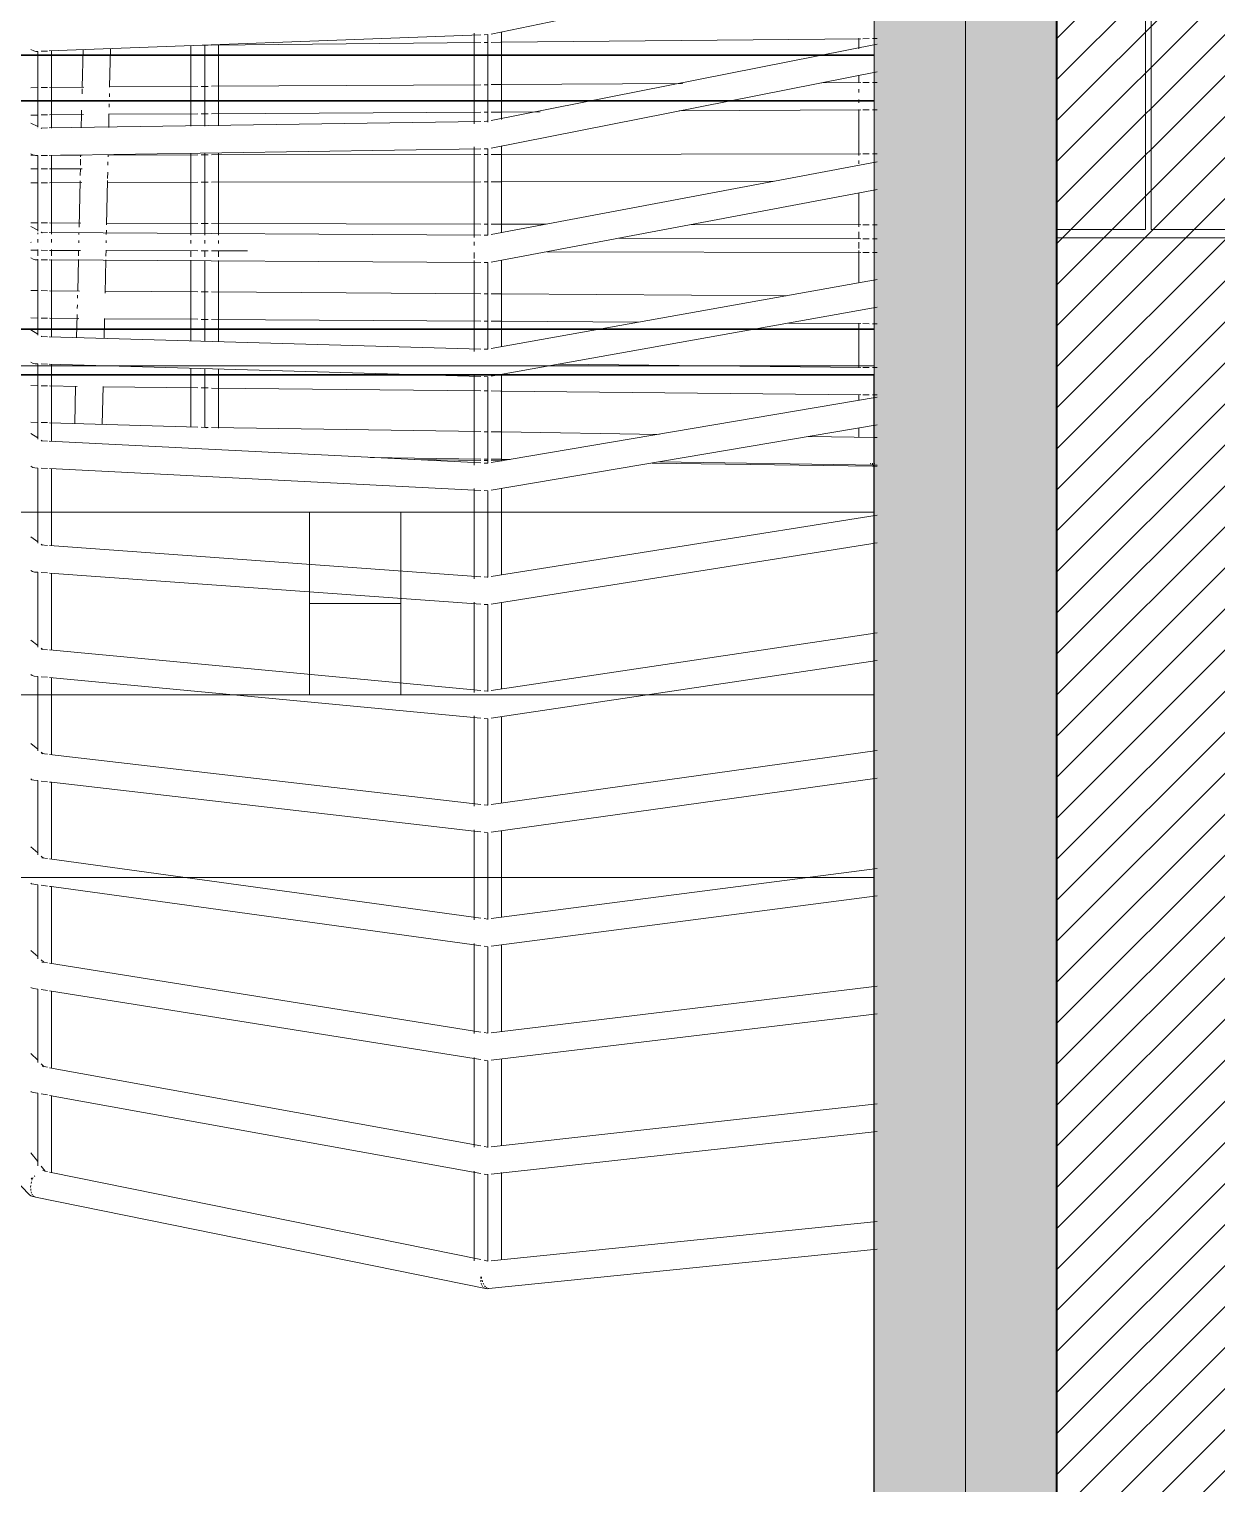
# Model space of a CAD drawing. Header units: millimetres. Extents: x 886808 to 1650903, y -1008069 to 230892.
# Drawn here: x 1019030 to 1020330, y -561114 to -559522 of the extents above; entities that cross this region are included whole.
import ezdxf
from ezdxf.xclip import XClip

# ---------------------------------------------------------------- set-up
doc = ezdxf.new("R2010")
doc.units = ezdxf.units.MM
doc.header["$XCLIPFRAME"] = 0
doc.linetypes.add('ACAD_ISO07W100', pattern=[3, 0, -3])
doc.linetypes.add('CENTER', pattern=[2, 1.25, -0.25, 0.25, -0.25])
doc.layers.get('0').update_dxf_attribs({"lineweight": 0})
for name, color, linetype, lineweight in [('01- NET TUONG- 242', 242, 'Continuous', 40), ('8l NET TO', 8, 'Continuous', 9), ('A-GLAZ-CURT', 52, 'Continuous', 5), ('A-Wall', 113, 'Continuous', 30), ('A_Dim', 8, 'Continuous', 5), ('i_hatch', 250, 'Continuous', 0)]:
    doc.layers.add(name, color=color, linetype=linetype, lineweight=lineweight)
doc.layers.add('SCA1-ARC-1-concrete_block_1_c', color=141, linetype='Continuous')

# ---------------------------------------------------------------- blocks, each defined once
blk = doc.blocks.new('*U154')
at = {"linetype": 'ACAD_ISO07W100', "ltscale": 1000, "transparency": 33554636}
blk.add_wipeout([(0, 0), (0, 100), (13300, 100), (13300, 0)], dxfattribs=at)
at = {"layer": 'i_hatch', "transparency": 33554636}
h = blk.add_hatch(dxfattribs=at)
h.set_pattern_fill('BT-01', color=256, scale=10, angle=90, style=0, pattern_type=2)
h.set_pattern_definition([(140, (34848.997, -41770.634), (6.275213, 71.72602), [7.5, -82.5]), (85, (34849, -41770.634), (-75.21921, -13.87513), [6, -66]), (190.4514, (34849.52, -41764.66), (-68.94395, 57.85094), [6.37402, -70.11421]), (136.1842, (34829, -41770.63), (16.5519, 106.7241), [11.25, -123.75]), (186.6356, (34830.38, -41761.74), (-97.41179, 93.46627), [9.56103, -105.1713]), (81.1842, (34829, -41770.63), (-97.41186, 93.4662), [9, -99]), (111, (34833.997, -41760.634), (40.26189, 59.690705), [7.5, -82.5]), (56, (34834, -41760.634), (-72.515, 24.33153), [6, -66]), (161.4514, (34837.35, -41755.66), (-32.25305, 84.02226), [6.37402, -70.11421]), (127.5, (34848.997, -41770.634), (-33.289385, 1.215986), [0, -65.2, 0, -67, 0, -66.25]), (97.5, (34848.997, -41770.634), (-39.441171, 26.306954), [0, -38.2, 0, -63.7, 0, -25.25]), (57.5, (34848.997, -41792.934), (2.255487, 53.382244), [0, -25, 0, -78, 0, -103.5]), (47.5, (34848.997, -41802.934), (-10.0105, 58.318617), [0, -32.5, 0, -51.8, 0, -73.5]), (135, (34848.997, -41770.634), (-30.052038, -30.052038), []), (135, (34836.747, -41770.634), (-30.052038, -30.052038), [])])
h.paths.add_polyline_path([(13300, 0), (13300, 100), (0, 100), (0, 0)])
at = {"transparency": 33554636}
blk.add_lwpolyline([(0, 0), (0, 100), (13300, 100), (13300, 0)], close=True, dxfattribs=at)
blk = doc.blocks.new('*U155')
at = {"linetype": 'ACAD_ISO07W100', "ltscale": 1000, "transparency": 33554636}
blk.add_wipeout([(0, 0), (0, 100), (12500, 100), (12500, 0)], dxfattribs=at)
at = {"layer": 'i_hatch', "transparency": 33554636}
h = blk.add_hatch(dxfattribs=at)
h.set_pattern_fill('BT-01', color=256, scale=10, angle=90, style=0, pattern_type=2)
h.set_pattern_definition([(140, (34048.997, -41770.634), (6.275213, 71.72602), [7.5, -82.5]), (85, (34049, -41770.634), (-75.21921, -13.87513), [6, -66]), (190.4514, (34049.52, -41764.66), (-68.94395, 57.85094), [6.37402, -70.11421]), (136.1842, (34029, -41770.63), (16.5519, 106.7241), [11.25, -123.75]), (186.6356, (34030.38, -41761.74), (-97.41179, 93.46627), [9.56103, -105.1713]), (81.1842, (34029, -41770.63), (-97.41186, 93.4662), [9, -99]), (111, (34033.997, -41760.634), (40.26189, 59.690705), [7.5, -82.5]), (56, (34034, -41760.634), (-72.515, 24.33153), [6, -66]), (161.4514, (34037.35, -41755.66), (-32.25305, 84.02226), [6.37402, -70.11421]), (127.5, (34048.997, -41770.634), (-33.289385, 1.215986), [0, -65.2, 0, -67, 0, -66.25]), (97.5, (34048.997, -41770.634), (-39.441171, 26.306954), [0, -38.2, 0, -63.7, 0, -25.25]), (57.5, (34048.997, -41792.934), (2.255487, 53.382244), [0, -25, 0, -78, 0, -103.5]), (47.5, (34048.997, -41802.934), (-10.0105, 58.318617), [0, -32.5, 0, -51.8, 0, -73.5]), (135, (34048.997, -41770.634), (-30.052038, -30.052038), []), (135, (34036.747, -41770.634), (-30.052038, -30.052038), [])])
h.paths.add_polyline_path([(12500, 0), (12500, 100), (0, 100), (0, 0)])
at = {"transparency": 33554636}
blk.add_lwpolyline([(0, 0), (0, 100), (12500, 100), (12500, 0)], close=True, dxfattribs=at)
blk = doc.blocks.new('A$C721F1166')
at = {"layer": 'A-GLAZ-CURT', "transparency": 33554636}
blk.add_lwpolyline([(97, 9), (97, 291), (0, 291), (0, 300), (200, 300), (200, 291), (103, 291), (103, 9), (200, 9), (200, 0), (0, 0), (0, 9)], close=True, dxfattribs=at)
blk = doc.blocks.new('A$C14C457CE')
for p, q in [((7887.9, 1622.8), (8368.9, 1523)), ((7887.9, 1523.8), (8368.9, 1428.6)), ((7951.6, 1518.1), (7941.1, 1518.1)), ((7951.7, 1518.1), (7951.6, 1518.1)), ((7962.3, 1518), (7955.6, 1518.1)), ((8357.8, 1514.1), (7964.7, 1518)), ((7966.7, 1507), (7966.7, 1518.6)), ((8357.8, 1429.6), (8357.8, 1525.3)), ((8368.9, 1513.9), (8358.3, 1514)), ((8372.8, 1522.4), (8376.7, 1522.2)), ((8372.8, 1426.6), (8372.8, 1522.4)), ((8376.7, 1513.9), (8372.8, 1513.9)), ((8380.3, 1522.1), (8852.8, 1504.6)), ((8675, 1510.9), (8380.3, 1513.8)), ((8387.8, 1424.7), (8387.8, 1524.2)), ((8667.5, 1511.4), (8667.5, 1422.7)), ((8685.4, 1510.8), (8678.6, 1510.8)), ((8682.5, 1510.9), (8682.5, 1422.4)), ((8697.5, 1510.3), (8697.5, 1422.2)), ((8786.5, 1465.2), (8785.6, 1507.1)), ((8816.5, 1464.9), (8815.6, 1505.9)), ((8850.2, 1419.9), (8850.2, 1504.7)), ((8854.6, 1504.5), (8861.3, 1504.3)), ((8865.2, 1504.1), (8867.1, 1504)), ((8865.2, 1421), (8865.2, 1504.1)), ((8867.1, 1504), (8869.5, 1504.6)), ((8869.5, 1504.6), (8872.7, 1506)), ((7887.9, 1493.4), (8368.9, 1398.2)), ((7951.7, 1470.1), (7941.1, 1470.1)), ((7962.3, 1470), (7955.6, 1470.1)), ((8007.3, 1469.8), (7964.7, 1470)), ((7966.7, 1469.6), (7966.7, 1477.8)), ((8357.8, 1467.7), (8159.3, 1468.9)), ((8368.9, 1467.7), (8358.3, 1467.7)), ((8376.7, 1467.6), (8372.8, 1467.6)), ((8675, 1465.9), (8380.3, 1467.6)), ((8686.4, 1465.8), (8678.6, 1465.8)), ((8786.5, 1465.2), (8690, 1465.8)), ((8786.5, 1464.8), (8786.5, 1465.2)), ((8852.2, 1464.5), (8814.8, 1465)), ((7966.7, 1459.2), (7966.7, 1462.8)), ((7966.7, 1447.8), (7966.7, 1451.5)), ((8786.8, 1454.4), (8786.7, 1458)), ((8816.7, 1457.7), (8816.6, 1463.1)), ((8861.3, 1464.4), (8854.6, 1464.5)), ((8872.7, 1464.3), (8865.2, 1464.4)), ((7951.6, 1440.1), (7941.1, 1440.1)), ((7951.7, 1440.1), (7951.6, 1440.1)), ((7962.3, 1440.1), (7955.6, 1440.1)), ((8163.4, 1438.9), (7964.7, 1440)), ((7966.7, 1390.2), (7966.7, 1440.6)), ((8357.8, 1437.7), (8315.4, 1438)), ((8368.9, 1437.7), (8358.3, 1437.7)), ((8376.7, 1437.6), (8372.8, 1437.6)), ((8675, 1435.9), (8380.3, 1437.6)), ((8686.4, 1435.8), (8678.6, 1435.8)), ((8787.2, 1435.2), (8690, 1435.8)), ((8787, 1443), (8786.9, 1446.6)), ((8787.5, 1420.8), (8787.2, 1435.8)), ((8852.2, 1434.6), (8815, 1435)), ((8817.2, 1435.5), (8817.1, 1439.6)), ((8817.5, 1420.4), (8817.2, 1434.9)), ((8861.3, 1434.5), (8854.6, 1434.5)), ((8872.7, 1434.3), (8865.2, 1434.4)), ((8372.8, 1427.8), (8373.9, 1427.6)), ((8373.9, 1427.6), (8376.7, 1427.5)), ((8380.3, 1427.5), (8852.6, 1420.3)), ((8854.6, 1420.3), (8861.3, 1420.2)), ((8860.9, 1419.7), (8861.3, 1420)), ((8861.3, 1419.8), (8861.1, 1419.7)), ((8865.2, 1421.9), (8872.7, 1425.7)), ((8865.2, 1419.7), (8865.2, 1419.7)), ((7887.9, 1394.4), (8368.9, 1303.8)), ((7951.7, 1392.1), (7941.1, 1392.1)), ((7962.3, 1392.1), (7955.6, 1392.1)), ((8357.8, 1391.4), (7964.7, 1392.1)), ((8357.8, 1305.8), (8357.8, 1400.4)), ((8368.9, 1391.4), (8358.3, 1391.4)), ((8372.8, 1397.6), (8376.7, 1397.5)), ((8372.8, 1302.9), (8372.8, 1397.6)), ((8376.7, 1391.4), (8372.8, 1391.4)), ((8380.3, 1397.5), (8852.7, 1390.3)), ((8675, 1390.8), (8380.3, 1391.4)), ((8387.8, 1300.3), (8387.8, 1399.6)), ((8667.5, 1393.1), (8667.5, 1302.8)), ((8686.4, 1390.8), (8678.6, 1390.8)), ((8682.5, 1392.9), (8682.5, 1302.9)), ((8788.2, 1390.6), (8690, 1390.8)), ((8697.5, 1392.7), (8697.5, 1303)), ((8788.2, 1388.7), (8788.2, 1391.3)), ((8840.4, 1390.5), (8816.4, 1390.6)), ((8818.2, 1388.6), (8818.2, 1390.8)), ((8818.4, 1379.6), (8818.3, 1386.3)), ((8850.2, 1304), (8850.2, 1390.3)), ((8854.6, 1390.3), (8861.3, 1390.2)), ((8865.2, 1390.1), (8867.5, 1390.1)), ((8865.2, 1307.2), (8865.2, 1390.1)), ((8867.5, 1390.1), (8869.8, 1390.6)), ((8872.7, 1390.4), (8868.8, 1390.4)), ((8869.8, 1390.6), (8872.7, 1392.1)), ((7966.7, 1381.1), (7966.7, 1384.7)), ((8788.4, 1379.7), (8788.3, 1383.3)), ((8788.7, 1365.1), (8788.6, 1371.9)), ((8852.2, 1375.4), (8816.6, 1375.6)), ((8818.7, 1368.2), (8818.5, 1375.7)), ((8861.3, 1375.4), (8854.6, 1375.4)), ((8872.7, 1375.4), (8865.2, 1375.4)), ((7887.9, 1364), (8368.9, 1273.4)), ((8357.8, 1361.4), (8059.6, 1361.9)), ((8368.9, 1361.4), (8358.3, 1361.4)), ((8376.7, 1361.4), (8372.8, 1361.4)), ((8675, 1360.8), (8380.3, 1361.4)), ((8686.4, 1360.8), (8678.6, 1360.8)), ((8788.8, 1360.6), (8690, 1360.8)), ((8789.8, 1314.1), (8788.8, 1362.7)), ((8852.2, 1360.4), (8816.8, 1360.6)), ((8819.9, 1311.8), (8818.8, 1362.6)), ((8861.3, 1360.4), (8854.6, 1360.4)), ((8872.7, 1360.4), (8865.2, 1360.4)), ((7966.7, 1312.1), (7966.7, 1349.2)), ((7951.7, 1314.1), (7941.1, 1314.1)), ((7962.3, 1314.1), (7955.6, 1314.1)), ((8150.3, 1314.6), (7964.7, 1314.1)), ((7966.7, 1299.1), (7966.7, 1306.6)), ((8357.8, 1315.1), (8309, 1314.9)), ((8368.9, 1315.1), (8358.3, 1315.1)), ((8376.7, 1315.1), (8372.8, 1315.1)), ((8675, 1315.8), (8380.3, 1315.1)), ((8380.3, 1302.9), (8852.5, 1306)), ((8686.4, 1315.8), (8678.6, 1315.8)), ((8789.8, 1316.1), (8690, 1315.8)), ((8790.1, 1303.6), (8790, 1308.6)), ((8852.2, 1316.3), (8818, 1316.2)), ((8861.3, 1316.4), (8854.6, 1316.3)), ((8854.6, 1306), (8861.3, 1306.1)), ((8860.3, 1305.6), (8861.3, 1306.1)), ((8861.3, 1305.8), (8860.3, 1305.6)), ((8872.7, 1316.4), (8865.2, 1316.4)), ((8865.2, 1308.3), (8872.7, 1312.5)), ((8865.2, 1304.1), (8865.2, 1305.5)), ((7951.7, 1299.1), (7941.1, 1299.1)), ((7962.3, 1299.1), (7955.6, 1299.1)), ((8229, 1299.8), (7964.7, 1299.1)), ((7966.7, 1288.5), (7966.7, 1295.2)), ((8372.8, 1303), (8373.7, 1302.9)), ((8373.7, 1302.9), (8376.7, 1302.9)), ((8387.8, 1291.8), (8387.8, 1295.5)), ((8667.5, 1297.3), (8667.5, 1293.7)), ((8682.5, 1297.4), (8682.5, 1293.8)), ((8697.5, 1297.5), (8697.5, 1293.9)), ((8790.3, 1294.5), (8790.2, 1297.2)), ((8820.1, 1303.8), (8820.1, 1305)), ((8820.3, 1294.7), (8820.2, 1297.3)), ((8850.2, 1294.9), (8850.2, 1298.5)), ((8865.2, 1295), (8865.2, 1298.6)), ((8872.2, 1295), (8872.7, 1295.3)), ((7951.7, 1284.1), (7941.1, 1284.1)), ((7962.3, 1284.1), (7955.6, 1284.1)), ((8307.6, 1284.9), (7964.7, 1284.1)), ((7966.7, 1250.8), (7966.7, 1286.1)), ((8357.8, 1181), (8357.8, 1275.5)), ((8380.3, 1272.9), (8852.6, 1276)), ((8387.8, 1277.4), (8387.8, 1284.1)), ((8387.8, 1175.8), (8387.8, 1275.1)), ((8675, 1285.8), (8635.8, 1285.7)), ((8667.5, 1285.9), (8667.5, 1285.8)), ((8667.5, 1285.8), (8667.5, 1279.2)), ((8667.5, 1275.3), (8667.5, 1186.5)), ((8686.4, 1285.8), (8678.6, 1285.8)), ((8682.5, 1286), (8682.5, 1279.3)), ((8682.5, 1275.4), (8682.5, 1186.9)), ((8790.5, 1286.1), (8690, 1285.8)), ((8697.5, 1286.1), (8697.5, 1279.4)), ((8697.5, 1275.5), (8697.5, 1187.3)), ((8790.6, 1280), (8790.4, 1286.7)), ((8791.5, 1239.4), (8790.7, 1276.1)), ((8852.2, 1286.3), (8818.5, 1286.2)), ((8820.6, 1280.2), (8820.5, 1286.2)), ((8821.4, 1241.8), (8820.7, 1276.3)), ((8850.2, 1280.4), (8850.2, 1287.1)), ((8850.2, 1191.7), (8850.2, 1276.5)), ((8861.3, 1286.4), (8854.6, 1286.3)), ((8854.6, 1276), (8861.3, 1276.1)), ((8865.2, 1280.5), (8865.2, 1287.2)), ((8872.7, 1286.4), (8865.2, 1286.4)), ((8865.2, 1193.5), (8865.2, 1276.6)), ((8865.2, 1276.1), (8867.8, 1276.1)), ((8867.8, 1276.1), (8870, 1276.7)), ((8870, 1276.7), (8872.7, 1278.1)), ((7887.9, 1264.9), (8368.9, 1179)), ((8372.8, 1178.3), (8372.8, 1273.1)), ((8372.8, 1272.9), (8376.7, 1272.9)), ((8852.2, 1242.2), (8819.5, 1241.8)), ((8861.3, 1242.3), (8854.6, 1242.2)), ((8872.7, 1242.4), (8865.2, 1242.3)), ((7887.9, 1234.6), (8368.9, 1148.6)), ((8357.8, 1238.7), (8045.8, 1236.7)), ((8368.9, 1238.8), (8358.3, 1238.7)), ((8376.7, 1238.8), (8372.8, 1238.8)), ((8675, 1240.8), (8380.3, 1238.9)), ((8686.4, 1240.8), (8678.6, 1240.8)), ((8791.4, 1241.5), (8690, 1240.9)), ((8821.6, 1234.1), (8821.5, 1237.3)), ((8821.9, 1222.8), (8821.8, 1226.6)), ((8675, 1210.8), (8380.3, 1208.9)), ((8686.4, 1210.8), (8678.6, 1210.8)), ((8792.1, 1211.5), (8690, 1210.9)), ((8792.6, 1190), (8792.1, 1211.9)), ((8852.2, 1212.2), (8820.2, 1211.8)), ((8822.6, 1190.9), (8822, 1216.1)), ((8861.3, 1212.3), (8854.6, 1212.2)), ((8872.7, 1212.4), (8865.2, 1212.3)), ((7951.7, 1206.1), (7941.1, 1206.1)), ((7962.3, 1206.2), (7955.6, 1206.1)), ((8043.9, 1206.7), (7964.7, 1206.2)), ((7966.7, 1157.7), (7966.7, 1206.2)), ((8357.8, 1208.7), (8207.8, 1207.8)), ((8368.9, 1208.8), (8358.3, 1208.7)), ((8376.7, 1208.8), (8372.8, 1208.8)), ((8865.2, 1194.6), (8872.7, 1199.2)), ((8372.8, 1178.3), (8373.6, 1178.1)), ((8373.6, 1178.1), (8376.7, 1178.2)), ((8380.3, 1178.3), (8852.5, 1191.8)), ((8854.6, 1191.8), (8861.3, 1192)), ((8860.8, 1192), (8861.3, 1192.3)), ((8868.1, 1162.2), (8870.3, 1162.7)), ((8870.3, 1162.7), (8872.7, 1164.1)), ((7951.6, 1158.1), (7941.1, 1158.1)), ((7951.7, 1158.1), (7951.6, 1158.1)), ((7962.3, 1158.2), (7955.6, 1158.1)), ((8295.7, 1161.7), (7964.7, 1158.2)), ((8357.8, 1056), (8357.8, 1150.6)), ((8372.8, 1148.1), (8376.7, 1148.2)), ((8372.8, 1053.3), (8372.8, 1148.1)), ((8380.3, 1148.3), (8852.5, 1161.7)), ((8387.8, 1051.4), (8387.8, 1150.5)), ((8667.5, 1156.5), (8667.5, 1091.9)), ((8682.5, 1156.9), (8682.5, 1092.6)), ((8697.5, 1157.3), (8697.5, 1093.1)), ((8850.2, 1077.4), (8850.2, 1161.7)), ((8854.6, 1161.8), (8861.3, 1162)), ((8865.2, 1162.1), (8868.1, 1162.2)), ((8865.2, 1079.7), (8865.2, 1162.1)), ((7887.9, 1135.5), (8349.2, 1057.5)), ((8357.8, 1132.4), (7964.7, 1128.3)), ((8368.9, 1132.5), (8358.3, 1132.4)), ((8376.7, 1132.6), (8372.8, 1132.5)), ((8675, 1135.7), (8380.3, 1132.6)), ((8686.4, 1135.8), (8678.6, 1135.8)), ((8793.7, 1137), (8690, 1135.9)), ((8794.6, 1096), (8793.7, 1137.4)), ((8852.2, 1138), (8822, 1137.4)), ((8824.6, 1096.9), (8823.7, 1137.4)), ((8861.3, 1138.2), (8854.6, 1138)), ((8872.7, 1138.4), (8865.2, 1138.2)), ((7951.7, 1128.1), (7941.1, 1128.1)), ((7962.3, 1128.2), (7955.6, 1128.2)), ((7966.7, 1122), (7966.7, 1128.3)), ((7887.9, 1105.2), (8368.9, 1023.9)), ((7966.7, 1081.7), (7966.7, 1091.9)), ((8357.8, 1087.6), (8185.4, 1085)), ((8368.9, 1087.8), (8358.3, 1087.7)), ((8376.7, 1087.9), (8372.8, 1087.9)), ((8675, 1092.5), (8380.3, 1088)), ((8682.2, 1092.6), (8678.6, 1092.6)), ((8680.2, 1092.1), (8682.2, 1092.6)), ((8682.2, 1092.6), (8686.4, 1092.7)), ((8852.2, 1097.7), (8690, 1092.8)), ((8861.3, 1098), (8854.6, 1097.8)), ((8872.7, 1098.3), (8865.2, 1098.1)), ((8865.2, 1081), (8872.7, 1086)), ((8022, 1082.5), (7887.9, 1080.5)), ((8380.3, 1053.7), (8852.5, 1077.5)), ((8854.6, 1077.6), (8861.3, 1077.9)), ((8860.4, 1077.9), (8861.3, 1078.5)), ((8184.7, 1055), (7887.9, 1050.5)), ((7950.2, 1052.1), (7949.8, 1053.4)), ((7951, 1050.6), (7950.2, 1052.1)), ((7951.7, 1053.5), (7951.7, 1052.1)), ((8192.9, 1053.6), (7951.9, 1050.1)), ((7954, 1053.5), (7953.6, 1052.2)), ((8357.8, 1057.6), (8348.2, 1057.5)), ((8349.2, 1057.5), (8357.8, 1056)), ((8357.8, 1056), (8357, 1056)), ((8357.8, 1055.9), (8357.8, 1056)), ((8357.8, 1056), (8368.9, 1054.2)), ((8368.9, 1057.8), (8358.3, 1057.7)), ((8368.9, 1056.2), (8358.3, 1056)), ((8376.7, 1057.9), (8372.8, 1057.9)), ((8376.7, 1056.3), (8372.8, 1056.2)), ((8372.8, 1053.5), (8373.4, 1053.4)), ((8373.4, 1053.4), (8376.7, 1053.6)), ((8501.5, 1059.8), (8380.3, 1058)), ((8453.2, 1057.4), (8380.3, 1056.4)), ((7895.4, 1050.1), (7951.7, 1050.1)), ((7951.7, 1050.2), (7951, 1050.6)), ((7951.7, 1050.6), (7951.7, 1050.6)), ((7951.7, 1050.2), (7951.7, 1050.1)), ((7951.8, 1050.1), (7951.7, 1050.2)), ((7951.8, 1050.1), (7951.7, 1050.1)), ((7951.9, 1050.1), (7951.8, 1050.1)), ((8380.3, 1023.7), (8852.4, 1047.5)), ((8850.2, 963.1), (8850.2, 1047.3)), ((8854.6, 1047.6), (8861.3, 1047.9)), ((8865.2, 1048.1), (8868.4, 1048.3)), ((8865.2, 965.9), (8865.2, 1048.1)), ((8868.4, 1048.3), (8870.6, 1048.8)), ((8870.6, 1048.8), (8872.7, 1050.1)), ((8357.8, 931.1), (8357.8, 1025.7)), ((8372.8, 1023.3), (8376.7, 1023.5)), ((8372.8, 928.7), (8372.8, 1023.3)), ((8387.8, 926.9), (8387.8, 1025.9)), ((7887.9, 1006.1), (8368.9, 929.4)), ((7887.9, 975.8), (8368.9, 899.1)), ((8865.2, 967.5), (8872.7, 972.8)), ((8380.3, 929.2), (8852.4, 963.2)), ((8854.6, 963.4), (8861.3, 963.9)), ((8860, 963.8), (8861.3, 964.7)), ((8372.8, 928.8), (8373.3, 928.7)), ((8373.3, 928.7), (8376.7, 928.9)), ((8380.3, 899.1), (8852.4, 933.2)), ((8850.2, 848.7), (8850.2, 933)), ((8854.6, 933.3), (8861.3, 933.8)), ((8865.2, 934.1), (8868.7, 934.3)), ((8865.2, 852.2), (8865.2, 934.1)), ((8868.7, 934.3), (8870.9, 934.8)), ((8870.9, 934.8), (8872.7, 936.1)), ((8357.8, 806), (8357.8, 900.9)), ((8372.8, 898.6), (8376.7, 898.9)), ((8372.8, 803.7), (8372.8, 898.6)), ((8387.8, 802.5), (8387.8, 901.4)), ((7887.9, 876.6), (8368.9, 804.6)), ((7887.9, 846.4), (8368.9, 774.3)), ((8380.3, 804.6), (8852.4, 849)), ((8854.6, 849.2), (8861.3, 849.8)), ((8859.6, 849.6), (8861.3, 850.9)), ((8865.2, 853.9), (8872.7, 859.6)), ((8380.3, 774.5), (8852.3, 818.9)), ((8850.2, 734.4), (8850.2, 818.7)), ((8854.6, 819.1), (8861.3, 819.7)), ((8865.2, 820.1), (8869, 820.4)), ((8865.2, 738.5), (8865.2, 820.1)), ((8869, 820.4), (8871.2, 820.9)), ((8871.2, 820.9), (8872.7, 822.1)), ((8372.8, 804), (8373.2, 803.9)), ((8373.2, 803.9), (8376.7, 804.3)), ((8874.1, 252.9), (9413.2, 807.2)), ((8357.8, 681.3), (8357.8, 776)), ((8372.8, 773.8), (8376.7, 774.2)), ((8372.8, 679.2), (8372.8, 773.8)), ((8387.8, 678), (8387.8, 776.8)), ((7887.9, 747.2), (8368.9, 679.8)), ((8380.3, 680), (8852.4, 734.7)), ((8854.6, 734.9), (8861.1, 735.7)), ((8859.3, 735.5), (8861.3, 737.2)), ((8865.2, 740.3), (8872.7, 746.5)), ((7887.9, 716.9), (8368.9, 649.5)), ((8387.8, 650.8), (8850.2, 704.3)), ((8850.2, 704.3), (8852.2, 704.5)), ((8850.2, 620.1), (8850.2, 704.3)), ((8854.6, 704.8), (8861.3, 705.6)), ((8865.2, 706), (8869.3, 706.5)), ((8865.2, 624.8), (8865.2, 706.1)), ((8869.3, 706.5), (8871.5, 707)), ((8871.5, 707), (8872.7, 708)), ((8372.8, 679.2), (8373, 679.2)), ((8373, 679.2), (8376.7, 679.6)), ((8357.8, 556.1), (8357.8, 651.1)), ((8372.8, 649), (8376.7, 649.5)), ((8372.8, 554.2), (8372.8, 649)), ((8380.3, 649.9), (8387.8, 650.8)), ((8387.8, 553.6), (8387.8, 652.3)), ((8854.6, 620.7), (8860.8, 621.6)), ((8858.9, 621.3), (8861.3, 623.5)), ((8865.2, 626.9), (8872.7, 633.4)), ((7887.9, 617.7), (8368.9, 555)), ((8380.3, 555.5), (8852.3, 620.4)), ((8387.8, 526.3), (8850.2, 590)), ((8850.2, 590), (8852.2, 590.2)), ((8850.2, 505.8), (8850.2, 590)), ((8854.6, 590.6), (8861.3, 591.5)), ((8865.2, 592), (8869.6, 592.6)), ((8865.2, 511.1), (8865.2, 592)), ((8869.6, 592.6), (8871.8, 593.1)), ((8871.8, 593.1), (8872.7, 593.9)), ((7887.9, 587.5), (8368.9, 524.8)), ((8372.8, 554.5), (8376.7, 555)), ((8372.8, 554.5), (8372.8, 554.5)), ((8357.8, 431.5), (8357.8, 526.2)), ((8380.3, 525.3), (8387.8, 526.3)), ((8387.8, 429.2), (8387.8, 527.7)), ((8372.8, 524.3), (8376.7, 524.8)), ((8372.8, 429.7), (8372.8, 524.3)), ((8858.4, 507.2), (8861.3, 509.8)), ((8865.2, 513.4), (8872.7, 520.3)), ((8380.3, 430.9), (8852.3, 506.2)), ((8854.6, 506.5), (8860.5, 507.5)), ((7887.9, 488.3), (8368.9, 430.2)), ((8865.2, 478), (8869.9, 478.7)), ((8865.2, 397.4), (8865.2, 478)), ((8869.9, 478.7), (8872, 479.2)), ((8872, 479.2), (8872.7, 479.8)), ((8387.8, 401.9), (8850.2, 475.6)), ((8850.2, 475.6), (8852.2, 475.9)), ((8850.2, 391.6), (8850.2, 475.6)), ((8854.6, 476.3), (8861.3, 477.4)), ((7887.9, 458.1), (8368.9, 400)), ((8372.8, 429.7), (8376.7, 430.4)), ((8357.8, 306.6), (8357.8, 401.3)), ((8372.8, 399.5), (8372.9, 399.5)), ((8372.8, 305), (8372.8, 399.5)), ((8372.9, 399.5), (8376.7, 400.1)), ((8380.3, 400.7), (8387.8, 401.9)), ((8387.8, 304.8), (8387.8, 403.2)), ((8865.2, 400), (8872.7, 407.3)), ((8380.3, 306.4), (8852.3, 391.9)), ((8854.6, 392.4), (8860.2, 393.4)), ((8858, 393), (8861.3, 396.2)), ((7887.9, 358.9), (8368.9, 305.4)), ((8380.3, 276.1), (8852.2, 361.6)), ((8850.2, 277.3), (8850.2, 361.3)), ((8854.6, 362), (8861.3, 363.2)), ((8865.2, 363.9), (8870.2, 364.9)), ((8865.2, 284.6), (8865.2, 364.1)), ((8870.2, 364.9), (8872.3, 365.3)), ((8872.3, 365.3), (8872.7, 365.7)), ((7887.9, 328.7), (8368.9, 275.2)), ((8357.8, 306.2), (8357.8, 306.6)), ((8372.8, 305), (8376.7, 305.7)), ((8372.8, 304.6), (8372.8, 304.9)), ((8865.2, 289.2), (8872.7, 298.6)), ((8357.8, 181.7), (8357.8, 277.1)), ((8372.8, 180.3), (8372.8, 275.4)), ((8372.8, 274.8), (8373.1, 274.7)), ((8373.1, 274.7), (8376.7, 275.4)), ((8380.3, 181.8), (8852.2, 277.7)), ((8387.8, 180.4), (8387.8, 278.6)), ((8850.2, 277.3), (8852.2, 277.7)), ((8854.6, 278.2), (8856.9, 278.6)), ((8854.6, 278.2), (8856.9, 278.6)), ((8856.9, 278.6), (8861.3, 284.2)), ((8856.9, 278.7), (8859.6, 279.2)), ((8859.6, 279.2), (8859.7, 279.2)), ((8868.4, 273.5), (8868.8, 273.3)), ((8868.8, 273.3), (8869.1, 273)), ((8870.3, 271.5), (8870.8, 271.1)), ((8870.8, 271.1), (8871.7, 270.1)), ((8871.5, 271.1), (8871.9, 270.9)), ((8871.9, 270.9), (8872.4, 270.4)), ((8871.1, 270.6), (8871.7, 268.9)), ((8871.7, 268.9), (8871.7, 268.8)), ((8872.3, 256.1), (8872, 254.7)), ((8872.1, 266.9), (8872.5, 265.1)), ((8872.5, 265.1), (8872.5, 265)), ((8872.7, 257.7), (8872.6, 257.6)), ((8872.7, 263.1), (8872.9, 261.3)), ((8872.8, 259.4), (8872.7, 257.7)), ((8872.9, 261.3), (8872.8, 261.2)), ((8375.4, 150.4), (8867.5, 250.3)), ((8868.8, 250.7), (8867.5, 250.3)), ((8867.8, 250.4), (8870.5, 251)), ((8869.3, 250.8), (8869.2, 250.8)), ((8870, 251.5), (8869.3, 250.8)), ((8870.5, 251), (8872.6, 251.5)), ((8871.4, 253.4), (8870.8, 252.3)), ((8870.8, 252.3), (8870.8, 252.3)), ((8872, 254.7), (8871.9, 254.6)), ((8872.6, 251.5), (8874.1, 252.9)), ((7887.9, 229.4), (8368.9, 180.6)), ((7879.2, 200.2), (8371.6, 150.2)), ((8372.8, 180.3), (8376.7, 181.1)), ((8372.8, 180.3), (8376.7, 181.1)), ((8380.3, 181.9), (8387.8, 183.4)), ((8379, 159.3), (8378.5, 157.6)), ((8379.6, 161.2), (8379.5, 161.1)), ((8379.8, 163.1), (8379.6, 161.2)), ((8380.3, 163.1), (8380.4, 161.3)), ((8380.4, 159.4), (8380.3, 157.7)), ((8380.4, 161.3), (8380.4, 161.2)), ((8372.5, 150.4), (8371.6, 150.2)), ((8371.6, 150.2), (8373.2, 150)), ((8373.2, 150), (8375, 150.4)), ((8373.6, 150.7), (8373.5, 150.7)), ((8374.4, 151.4), (8373.6, 150.7)), ((8375.1, 150.3), (8374.9, 150.4)), ((8376.4, 150.7), (8375.1, 150.3)), ((8376.2, 153.3), (8375.4, 152.2)), ((8375.4, 152.2), (8375.4, 152.1)), ((8376.9, 150.8), (8376.8, 150.8)), ((8377.6, 151.5), (8376.9, 150.8)), ((8377.8, 156), (8377.1, 154.5)), ((8377.1, 154.5), (8377.1, 154.5)), ((8379, 153.4), (8378.4, 152.3)), ((8378.4, 152.3), (8378.4, 152.3)), ((8378.5, 157.6), (8378.5, 157.5)), ((8379.6, 154.7), (8379.5, 154.6)), ((8379.9, 156.1), (8379.6, 154.7)), ((8380.3, 157.7), (8380.2, 157.6))]:
    blk.add_line(p, q)
blk = doc.blocks.new('*U156')
at = {"linetype": 'ByBlock', "transparency": 33554636}
h = blk.add_hatch(dxfattribs=at)
h.set_pattern_fill('ANSI31', color=8, scale=10, angle=90, style=0)
h.set_pattern_definition([(135, (99.99, 11200), (-22.45064, -22.45064), [])])
h.paths.add_polyline_path([(0, 0), (200, 0), (200, 12200), (0, 12200)])
at = {"layer": '01- NET TUONG- 242', "linetype": 'ByBlock', "transparency": 33554636}
blk.add_lwpolyline([(0, 0), (200, 0), (200, 12200), (0, 12200)], close=True, dxfattribs=at)
blk = doc.blocks.new('A$C581D2D1E')
at = {"transparency": 33554636}
for p, q in [((7170, 4110), (150, 4110)), ((150, 4100), (7170, 4100)), ((150, 3950), (6750, 3950)), ((3000, 3750), (3000, 3950)), ((3100, 3750), (3100, 3950)), ((3000, 3850), (3100, 3850)), ((5650, 3750), (250, 3750)), ((0, 3550), (5650, 3550))]:
    blk.add_line(p, q, dxfattribs=at)

msp = doc.modelspace()

# ---------------------------------------------------------------- linework, layer by layer
at = {"layer": '8l NET TO', "color": 251, "linetype": 'CENTER', "ltscale": 1000, "true_color": 0x636466, "transparency": 33554636}
msp.add_line((1020154.8, -567025.6), (1020154.8, -548441.2), dxfattribs=at)
at = {"layer": 'A-Wall', "transparency": 33554636}
for p, q in [((1018669.8, -559550.4), (1020154.8, -559550.4)), ((1019869.8, -559550.4), (1018669.8, -559550.4)), ((1020154.8, -559550.4), (1019869.8, -559550.4)), ((1018669.8, -559600.4), (1019869.8, -559600.4)), ((1019869.8, -559600.4), (1020154.8, -559600.4)), ((1019869.8, -559850.4), (1018669.8, -559850.4)), ((1020154.8, -559850.4), (1019869.8, -559850.4)), ((1018669.8, -559900.4), (1019869.8, -559900.4)), ((1019869.8, -559900.4), (1020154.8, -559900.4))]:
    msp.add_line(p, q, dxfattribs=at)
msp.add_lwpolyline([(1018669.8, -559350.4), (1020154.8, -559350.4), (1020154.8, -559550.4), (1018669.8, -559550.4)], close=True, dxfattribs=at)
for points in [[(1019954.8, -563550.4), (1019954.8, -559900.4)], [(1020054.8, -559900.4), (1020054.8, -563550.4)], [(1020054.8, -563550.4), (1020054.8, -559900.4)]]:
    msp.add_lwpolyline(points, dxfattribs=at)
at = {"layer": 'A_Dim', "transparency": 33554636}
msp.add_lwpolyline([(1020154.8, -563590.2), (1020154.8, -559950.5)], dxfattribs=at)

# ---------------------------------------------------------------- next in the draw order: block references
at = {"transparency": 33554636, "xscale": -1, "rotation": 270}
msp.add_blockref('*U154', (1020054.8, -563550.4), dxfattribs=at)

# ---------------------------------------------------------------- next in the draw order: block references
msp.add_blockref('*U155', (1019954.8, -563550.4), dxfattribs=at)
at = {"layer": 'A_Dim', "transparency": 33554636, "xscale": -1}
msp.add_blockref('A$C721F1166', (1020354.8, -559750.4), dxfattribs=at)
at = {"layer": 'SCA1-ARC-1-concrete_block_1_c', "linetype": 'ByBlock', "transparency": 33554636, "xscale": -1}
msp.add_blockref('*U156', (1020354.8, -563550.4), dxfattribs=at)

# ---------------------------------------------------------------- next in the draw order: block references
at = {"layer": 'A_Dim', "transparency": 33554483}
ref = msp.add_blockref('A$C14C457CE', (1027904.8, -561050.4), dxfattribs=dict(at, xscale=-1))
XClip(ref).set_block_clipping_path([(7946.8262406772, -441.4141993674), (10608.649371153, 4022.528169149)])
at = {"layer": 'A_Dim', "transparency": 33554636}
ref = msp.add_blockref('A$C581D2D1E', (1022437, -564000.4), dxfattribs=dict(at, xscale=-1))
XClip(ref).set_block_clipping_path([(2482.2006727221, 449.9988154029), (7390.0676791921, 4650.0000000001)])

doc.saveas('drawing.dxf')
